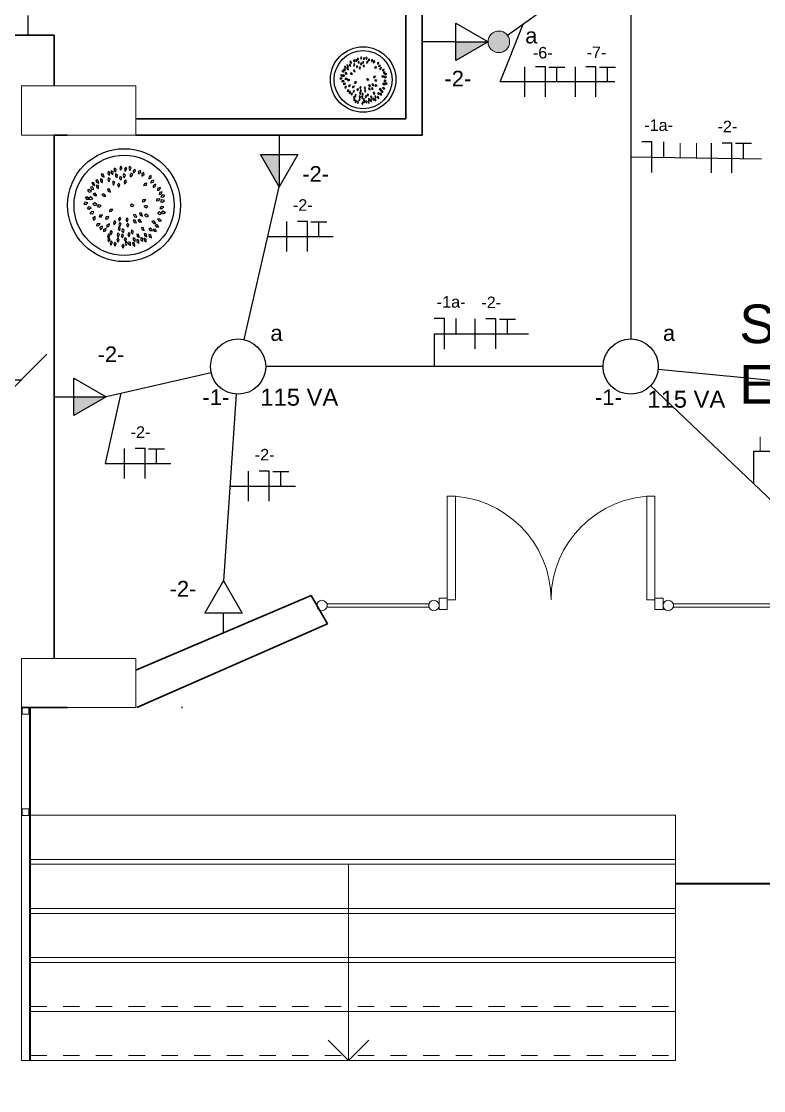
# Model space of a CAD drawing. Header units: metres. Extents: x -182 to 99, y 70 to 117.
# Drawn here: x -85.57 to -81.04, y 77.64 to 84.18 of the extents above; entities that cross this region are included whole.
import ezdxf

# ---------------------------------------------------------------- set-up
doc = ezdxf.new("R2010")
doc.units = ezdxf.units.M
doc.header["$LTSCALE"] = 0.01
doc.linetypes.add('Trazo pequeño', pattern=[0.003, 0.002, -0.001])
for name, color, linetype, lineweight in [('A-ANNO-TEXT', 2, 'Continuous', 9), ('A-DOOR', 1, 'Continuous', 9), ('A-DOOR-FRAM', 1, 'Continuous', 13), ('A-FLOR-HRAL', 1, 'Continuous', 9), ('A-FLOR-STRS', 1, 'Continuous', 9), ('A-GLAZ', 6, 'Continuous', 9), ('A-GLAZ-CWMG', 3, 'Continuous', 9), ('A-WALL', 2, 'Continuous', 9), ('S-COLS', 6, 'Continuous', 9)]:
    doc.layers.add(name, color=color, linetype=linetype, lineweight=lineweight)
for name, color, linetype in [('FIAÇÃO', 10, 'Continuous'), ('Força', 7, 'Continuous'), ('Iluminação', 7, 'Continuous'), ('Vegetacion', 96, 'Continuous')]:
    doc.layers.add(name, color=color, linetype=linetype)
doc.styles.add('Arial', font='arial.ttf', dxfattribs={"height": 0.29506})
doc.styles.add('Arial_1', font='arial.ttf', dxfattribs={"height": 0.368825})
doc.styles.add('Arial_2', font='arial.ttf', dxfattribs={"height": 0.258177})
doc.dimstyles.new('Diagonal', dxfattribs={"dimscale": 0.3048, "dimtxt": 0.258177, "dimasz": 1.025262, "dimexe": 0.984252, "dimexo": 0.615157, "dimgap": 0.04101, "dimtad": 1, "dimrnd": 0.01, "dimzin": 0, "dimdsep": 46, "dimtxsty": 'Arial_2', "dimblk1": 'OBLIQUE', "dimblk2": 'OBLIQUE', "dimsah": 1, "dimcen": 0.09, "dimse1": 1, "dimse2": 1, "dimazin": 0, "dimtfac": 1, "dimtix": 1, "dimtmove": 0, "dimatfit": 3, "dimfxl": 1, "dimtvp": 1, "dimtfill": 1, "dimtolj": 1, "dimtzin": 0, "dimarcsym": 2})

# ---------------------------------------------------------------- blocks, each defined once
blk = doc.blocks.new('Barandilla - Barandilla-304457-Planta Baja')
at = {"layer": 'A-FLOR-HRAL'}
for p, q in [((-4.8756, -16.0532), (-4.87, -16.0532)), ((-4.87, -17.5532), (-4.87, -16.0532)), ((-4.87, -17.5532), (-4.8756, -17.5532))]:
    blk.add_line(p, q, dxfattribs=at)
blk = doc.blocks.new('Tipo de barandal superior - Name-304483-Planta Baja')
at = {"layer": 'A-FLOR-HRAL'}
for p, q in [((-4.9206, -16.0532), (-4.9256, -16.0532)), ((-4.9256, -17.5532), (-4.9256, -16.0532)), ((-4.8756, -16.0532), (-4.8806, -16.0532)), ((-4.8756, -17.5532), (-4.8756, -16.0532)), ((-4.9256, -17.5532), (-4.8756, -17.5532))]:
    blk.add_line(p, q, dxfattribs=at)
blk = doc.blocks.new('Pilar rectangular hormigón - 300 x 700 mm-506285-Planta Baja')
at = {"layer": 'S-COLS'}
for p, q in [((0.15, 0.35), (-0.15, 0.35)), ((-0.15, 0.35), (-0.15, -0.35)), ((0.15, -0.35), (0.15, 0.35)), ((-0.15, -0.35), (0.15, -0.35))]:
    blk.add_line(p, q, dxfattribs=at)
blk = doc.blocks.new('Pilar rectangular hormigón - 300 x 700 mm-553680-Planta Baja')
at = {"layer": 'S-COLS'}
for p, q in [((0.15, 0.35), (-0.15, 0.35)), ((-0.15, 0.35), (-0.15, -0.35)), ((0.15, -0.35), (0.15, 0.35)), ((-0.15, -0.35), (0.15, -0.35))]:
    blk.add_line(p, q, dxfattribs=at)
blk = doc.blocks.new('Panel de sistema - Acristalado 3-555026-Planta Baja')
at = {"layer": 'A-GLAZ'}
for p, q in [((0.3105, 0.01), (-0.3105, 0.01)), ((-0.3105, 0.01), (-0.3105, -0.01)), ((0.3105, -0.01), (0.3105, 0.01)), ((-0.3105, -0.01), (0.3105, -0.01))]:
    blk.add_line(p, q, dxfattribs=at)
blk = doc.blocks.new('Montante circular - Montante circular 1-529568-Planta Baja')
at = {"layer": 'A-GLAZ-CWMG', "lineweight": 13}
for start, end in [(360, 180), (180, 360)]:
    blk.add_arc((-0.03175, 0), 0.03175, start, end, dxfattribs=at)
blk = doc.blocks.new('Double vitrage - Double vitrage 2-533157-Planta Baja')
at = {"layer": 'A-DOOR'}
for p, q in [((-0.5845, 0.6691), (-0.6345, 0.6691)), ((-0.6345, 0.6691), (-0.6345, 0.035)), ((-0.5845, 0.035), (-0.5845, 0.6691)), ((0.5845, 0.035), (0.5845, 0.6691)), ((0.5845, 0.6691), (0.6345, 0.6691)), ((0.6345, 0.6691), (0.6345, 0.035)), ((-0.6345, 0.035), (-0.5845, 0.035)), ((0.6345, 0.035), (0.5845, 0.035))]:
    blk.add_line(p, q, dxfattribs=at)
for centre, start, end in [((-0.6345, 0.035), 360, 90), ((0.6345, 0.035), 90, 180)]:
    blk.add_arc(centre, 0.6345, start, end, dxfattribs=at)
at = {"layer": 'A-DOOR-FRAM'}
for p, q in [((-0.6345, 0.045), (-0.6845, 0.045)), ((-0.6845, 0.045), (-0.6845, -0.025)), ((-0.6345, -0.025), (-0.6345, 0.045)), ((0.6845, 0.045), (0.6345, 0.045)), ((0.6345, 0.045), (0.6345, -0.025)), ((0.6845, -0.025), (0.6845, 0.045)), ((-0.6845, -0.025), (-0.6345, -0.025)), ((0.6345, -0.025), (0.6845, -0.025))]:
    blk.add_line(p, q, dxfattribs=at)
blk = doc.blocks.new('Montante circular - Montante circular 1-531875-Planta Baja')
at = {"layer": 'A-GLAZ-CWMG', "lineweight": 13}
for start, end in [(0, 180), (180, 360)]:
    blk.add_arc((0, 0), 0.0318, start, end, dxfattribs=at)
blk = doc.blocks.new('Barandilla - 40 mm-553671-Planta Baja')
at = {"layer": 'A-FLOR-HRAL'}
for p, q in [((0.02, 0.021), (-0.02, 0.021)), ((-0.02, 0.021), (-0.02, -0.019)), ((0.02, -0.019), (0.02, 0.021)), ((-0.02, -0.019), (0.02, -0.019))]:
    blk.add_line(p, q, dxfattribs=at)
blk = doc.blocks.new('Barandilla - Barandilla-553514-Planta Baja')
at = {"layer": 'A-FLOR-HRAL'}
blk.add_line((-4.87, -16.0532), (-4.87, -15.3939), dxfattribs=at)
at = {"extrusion": (0, 0, -1), "zscale": -1, "rotation": 180}
for p in [(4.9006, -15.4139), (4.9006, -16.0332)]:
    blk.add_blockref('Barandilla - 40 mm-553671-Planta Baja', p, dxfattribs=at)
blk = doc.blocks.new('Tipo de barandal superior - Name-553660-Planta Baja')
at = {"layer": 'A-FLOR-HRAL'}
for p, q in [((-4.9256, -16.0532), (-4.9256, -15.3939)), ((-4.8756, -16.0532), (-4.8756, -15.3939)), ((-4.9256, -16.0532), (-4.9206, -16.0532)), ((-4.8806, -16.0532), (-4.8756, -16.0532))]:
    blk.add_line(p, q, dxfattribs=at)
blk = doc.blocks.new('PL1')
at = {"layer": 'Vegetacion', "linetype": 'ByBlock'}
for points in [[(48.058, 12.3757), (48.0536, 12.3832), (48.0572, 12.3916), (48.0629, 12.3821)], [(48.0782, 12.3751), (48.0733, 12.3822), (48.0763, 12.3909), (48.0826, 12.3817)], [(48.0947, 12.3771), (48.0897, 12.3841), (48.0924, 12.3929), (48.099, 12.3839)], [(48.1041, 12.3863), (48.0995, 12.3936), (48.1026, 12.4022), (48.1087, 12.3928)], [(48.1136, 12.3714), (48.1107, 12.3795), (48.1157, 12.3871), (48.1196, 12.3767)], [(48.1264, 12.3839), (48.1231, 12.3919), (48.1277, 12.3998), (48.1321, 12.3895)], [(48.1509, 12.3761), (48.1505, 12.3847), (48.1576, 12.3905), (48.1581, 12.3794)], [(48.0016, 12.3373), (47.9945, 12.3421), (47.994, 12.3513), (48.0033, 12.3451)], [(48.0197, 12.3301), (48.0126, 12.3349), (48.0121, 12.3441), (48.0214, 12.3379)], [(48.023, 12.3605), (48.0158, 12.3654), (48.0154, 12.3745), (48.0247, 12.3683)], [(48.0386, 12.3584), (48.0315, 12.3633), (48.0311, 12.3724), (48.0403, 12.3662)], [(48.0446, 12.3438), (48.0375, 12.3488), (48.0371, 12.3579), (48.0463, 12.3516)], [(48.047, 12.365), (48.0421, 12.3721), (48.0449, 12.3808), (48.0514, 12.3717)], [(48.066, 12.3357), (48.0589, 12.3406), (48.0584, 12.3497), (48.0677, 12.3435)], [(48.0699, 12.3617), (48.0654, 12.369), (48.0687, 12.3775), (48.0747, 12.3681)], [(48.08, 12.3336), (48.0743, 12.34), (48.0761, 12.349), (48.0836, 12.3407)], [(48.0892, 12.3577), (48.0855, 12.3655), (48.0898, 12.3736), (48.0946, 12.3636)], [(48.1177, 12.3458), (48.1146, 12.3539), (48.1195, 12.3616), (48.1235, 12.3512)], [(48.1385, 12.3648), (48.1386, 12.3734), (48.146, 12.3788), (48.1459, 12.3676)], [(48.1637, 12.3489), (48.1649, 12.3574), (48.1728, 12.3619), (48.1715, 12.3508)], [(48.1652, 12.3667), (48.1662, 12.3753), (48.1741, 12.3799), (48.1729, 12.3688)], [(48.1865, 12.3536), (48.1874, 12.3621), (48.1952, 12.3668), (48.1941, 12.3557)], [(48.1994, 12.3323), (48.2014, 12.3407), (48.2098, 12.3444), (48.2073, 12.3335)], [(48.2136, 12.3383), (48.2165, 12.3465), (48.2253, 12.3492), (48.2216, 12.3387)], [(47.9934, 12.3118), (47.9851, 12.3144), (47.9821, 12.323), (47.9927, 12.3198)], [(47.9925, 12.326), (47.9848, 12.3299), (47.9832, 12.3389), (47.9932, 12.334)], [(47.9991, 12.2981), (47.9912, 12.3016), (47.9891, 12.3105), (47.9993, 12.3061)], [(48.0141, 12.2928), (48.0062, 12.2964), (48.0042, 12.3053), (48.0144, 12.3008)], [(48.031, 12.3145), (48.0239, 12.3193), (48.0234, 12.3285), (48.0327, 12.3223)], [(48.0427, 12.326), (48.0355, 12.3308), (48.035, 12.3399), (48.0443, 12.3338)], [(48.0416, 12.3103), (48.048, 12.3045), (48.0472, 12.2954), (48.0388, 12.3028)], [(48.0532, 12.3107), (48.0472, 12.3169), (48.0487, 12.3259), (48.0565, 12.318)], [(48.0818, 12.3027), (48.0747, 12.3076), (48.0742, 12.3167), (48.0835, 12.3105)], [(48.1061, 12.3059), (48.1049, 12.3144), (48.1114, 12.3209), (48.113, 12.3099)], [(48.1184, 12.2882), (48.1177, 12.2968), (48.1244, 12.3029), (48.1255, 12.2918)], [(48.1216, 12.3146), (48.1217, 12.3232), (48.1291, 12.3286), (48.129, 12.3174)], [(48.1407, 12.2958), (48.1386, 12.3041), (48.1444, 12.3112), (48.1472, 12.3004)], [(48.1525, 12.3126), (48.1547, 12.3209), (48.1631, 12.3245), (48.1605, 12.3136)], [(48.2168, 12.3233), (48.2233, 12.3289), (48.2323, 12.3269), (48.2238, 12.3196)], [(48.232, 12.3029), (48.2382, 12.309), (48.2472, 12.3076), (48.2394, 12.2997)], [(47.9811, 12.2657), (47.9897, 12.2669), (47.9962, 12.2605), (47.9851, 12.2588)], [(47.987, 12.2796), (47.9954, 12.2814), (48.0023, 12.2754), (47.9915, 12.273)], [(48.0074, 12.2727), (48.0159, 12.2739), (48.0224, 12.2674), (48.0114, 12.2658)], [(48.0466, 12.2685), (48.0386, 12.2717), (48.0362, 12.2805), (48.0466, 12.2765)], [(48.0591, 12.2847), (48.0517, 12.2891), (48.0507, 12.2982), (48.0603, 12.2926)], [(48.0697, 12.2678), (48.0617, 12.2711), (48.0594, 12.2799), (48.0697, 12.2758)], [(48.091, 12.2843), (48.0838, 12.2892), (48.0834, 12.2983), (48.0927, 12.2921)], [(48.1271, 12.2513), (48.1311, 12.2589), (48.1402, 12.2604), (48.1351, 12.2505)], [(48.182, 12.292), (48.1774, 12.2847), (48.1683, 12.2839), (48.1741, 12.2934)], [(48.1736, 12.2659), (48.1814, 12.2695), (48.1895, 12.2651), (48.1794, 12.2604)], [(48.2209, 12.2907), (48.2276, 12.2961), (48.2365, 12.2939), (48.2279, 12.2868)], [(48.2428, 12.2766), (48.2508, 12.2797), (48.2586, 12.2749), (48.2483, 12.2708)], [(48.2441, 12.2881), (48.2504, 12.294), (48.2594, 12.2924), (48.2513, 12.2847)], [(48.246, 12.2606), (48.2543, 12.2628), (48.2615, 12.257), (48.2507, 12.2542)], [(47.9775, 12.2467), (47.9851, 12.2507), (47.9934, 12.2467), (47.9835, 12.2415)], [(47.9788, 12.2222), (47.9874, 12.2218), (47.9925, 12.2142), (47.9814, 12.2147)], [(48.0035, 12.224), (48.011, 12.2282), (48.0194, 12.2245), (48.0097, 12.219)], [(48.0203, 12.2441), (48.028, 12.2478), (48.0362, 12.2436), (48.0262, 12.2387)], [(48.0482, 12.2273), (48.0556, 12.2319), (48.0641, 12.2285), (48.0547, 12.2226)], [(48.2279, 12.2151), (48.22, 12.2117), (48.212, 12.2162), (48.2222, 12.2207)], [(48.2382, 12.2427), (48.2468, 12.2438), (48.2532, 12.2373), (48.2421, 12.2357)], [(48.2556, 12.2198), (48.2474, 12.2171), (48.2399, 12.2224), (48.2505, 12.2259)], [(47.9971, 12.1964), (47.9904, 12.191), (47.9815, 12.1931), (47.9901, 12.2003)], [(47.9833, 12.1714), (47.9888, 12.178), (47.998, 12.1775), (47.9909, 12.1689)], [(48.0103, 12.1704), (48.0143, 12.1781), (48.0233, 12.1796), (48.0183, 12.1697)], [(48.0193, 12.187), (48.0254, 12.1931), (48.0345, 12.1919), (48.0267, 12.1839)], [(48.2396, 12.1749), (48.231, 12.1748), (48.2253, 12.1819), (48.2365, 12.1823)], [(48.2567, 12.1999), (48.2481, 12.1989), (48.2418, 12.2055), (48.2529, 12.2069)], [(47.982, 12.1509), (47.988, 12.1571), (47.9971, 12.1559), (47.9894, 12.1479)], [(47.9999, 12.1333), (48.0008, 12.1419), (48.0086, 12.1466), (48.0076, 12.1355)], [(48.0099, 12.1416), (48.0125, 12.1498), (48.0212, 12.1529), (48.0179, 12.1422)], [(48.0324, 12.1377), (48.0334, 12.1462), (48.0414, 12.1508), (48.0401, 12.1397)], [(48.0598, 12.1581), (48.0611, 12.1667), (48.0691, 12.1711), (48.0676, 12.16)], [(48.0886, 12.1519), (48.0863, 12.1602), (48.0918, 12.1675), (48.095, 12.1568)], [(48.1243, 12.1385), (48.1172, 12.1433), (48.1167, 12.1524), (48.126, 12.1463)], [(48.1362, 12.1556), (48.1291, 12.1604), (48.1286, 12.1695), (48.1379, 12.1634)], [(48.1553, 12.1374), (48.1494, 12.1437), (48.151, 12.1527), (48.1587, 12.1446)], [(48.1662, 12.1612), (48.1578, 12.1632), (48.1542, 12.1716), (48.1651, 12.1691)], [(48.174, 12.1367), (48.1669, 12.1416), (48.1664, 12.1507), (48.1757, 12.1446)], [(48.201, 12.1526), (48.1924, 12.1525), (48.1867, 12.1597), (48.1979, 12.16)], [(48.2068, 12.1256), (48.1997, 12.1304), (48.1992, 12.1395), (48.2085, 12.1334)], [(48.2177, 12.1456), (48.2092, 12.1471), (48.205, 12.1553), (48.216, 12.1534)], [(48.2333, 12.1607), (48.2247, 12.1609), (48.2193, 12.1683), (48.2305, 12.1682)], [(48.0215, 12.1147), (48.0235, 12.1231), (48.0318, 12.1269), (48.0294, 12.116)], [(48.0383, 12.1106), (48.0377, 12.1192), (48.0446, 12.1252), (48.0455, 12.1141)], [(48.0523, 12.0991), (48.0503, 12.1075), (48.0562, 12.1145), (48.0588, 12.1037)], [(48.0616, 12.116), (48.0577, 12.1237), (48.0617, 12.1319), (48.0668, 12.122)], [(48.0703, 12.0991), (48.068, 12.1074), (48.0736, 12.1147), (48.0766, 12.104)], [(48.0876, 12.1049), (48.0833, 12.1123), (48.0868, 12.1208), (48.0925, 12.1112)], [(48.0999, 12.0911), (48.0975, 12.0994), (48.103, 12.1067), (48.1062, 12.096)], [(48.1158, 12.1181), (48.1087, 12.123), (48.1082, 12.1321), (48.1175, 12.1259)], [(48.1273, 12.0968), (48.1216, 12.1033), (48.1234, 12.1123), (48.1309, 12.104)], [(48.1392, 12.1015), (48.1337, 12.1081), (48.1357, 12.117), (48.143, 12.1086)], [(48.1466, 12.1201), (48.1415, 12.127), (48.144, 12.1358), (48.1508, 12.1269)], [(48.1541, 12.0991), (48.1487, 12.1058), (48.151, 12.1147), (48.158, 12.106)], [(48.1798, 12.1063), (48.172, 12.1101), (48.1702, 12.119), (48.1803, 12.1143)], [(48.193, 12.1203), (48.1851, 12.1236), (48.1828, 12.1325), (48.1931, 12.1283)]]:
    blk.add_lwpolyline(points, close=True, dxfattribs=at)
blk = doc.blocks.new('_Oblique')
at = {"color": 0, "linetype": 'ByBlock', "lineweight": -2}
blk.add_line((-0.5, -0.5), (0.5, 0.5), dxfattribs=at)
blk = doc.blocks.new('*D276')
at = {"color": 0, "lineweight": -2, "transparency": 16777216}
blk.add_line((-86.6053, 76.3242), (-85.6903, 76.3242), dxfattribs=at)
at = {"layer": 'Defpoints', "color": 0, "transparency": 16777216}
for p in [(-86.6053, 83.3956), (-85.6903, 83.3956), (-85.6903, 76.3242)]:
    blk.add_point(p, dxfattribs=at)
at = {"color": 0, "lineweight": -2, "transparency": 16777216, "xscale": 0.3124999999999999, "yscale": 0.3124999999999999, "zscale": 0.3124999999999999, "rotation": 180}
blk.add_blockref('_Oblique', (-86.6053, 76.3242), dxfattribs=at)
at = {"color": 0, "lineweight": -2, "transparency": 16777216, "xscale": 0.3124999999999999, "yscale": 0.3124999999999999, "zscale": 0.3124999999999999}
blk.add_blockref('_Oblique', (-85.6903, 76.3242), dxfattribs=at)
at = {"color": 0, "transparency": 16777216, "insert": (-86.1478, 76.4686), "char_height": 0.25818, "attachment_point": 5, "style": 'Arial_2', "bg_fill": 3, "box_fill_scale": 1.1, "bg_fill_color": 256, "bg_fill_true_color": 13158600, "bg_fill_transparency": 0}
blk.add_mtext('\\A1;0.92', dxfattribs=at)
blk = doc.blocks.new('*D277')
at = {"color": 0, "lineweight": -2, "transparency": 16777216}
blk.add_line((-85.6903, 76.3242), (-83.702, 76.3242), dxfattribs=at)
at = {"layer": 'Defpoints', "color": 0, "transparency": 16777216}
for p in [(-85.6903, 83.3956), (-83.702, 79.9971), (-83.702, 76.3242)]:
    blk.add_point(p, dxfattribs=at)
at = {"color": 0, "lineweight": -2, "transparency": 16777216, "xscale": 0.3124999999999999, "yscale": 0.3124999999999999, "zscale": 0.3124999999999999, "rotation": 180}
blk.add_blockref('_Oblique', (-85.6903, 76.3242), dxfattribs=at)
at = {"color": 0, "lineweight": -2, "transparency": 16777216, "xscale": 0.3124999999999999, "yscale": 0.3124999999999999, "zscale": 0.3124999999999999}
blk.add_blockref('_Oblique', (-83.702, 76.3242), dxfattribs=at)
at = {"color": 0, "transparency": 16777216, "insert": (-84.6962, 76.4686), "char_height": 0.25818, "attachment_point": 5, "style": 'Arial_2', "bg_fill": 3, "box_fill_scale": 1.1, "bg_fill_color": 256, "bg_fill_true_color": 13158600, "bg_fill_transparency": 0}
blk.add_mtext('\\A1;1.99', dxfattribs=at)
blk = doc.blocks.new('*D283')
at = {"color": 0, "lineweight": -2, "transparency": 16777216}
blk.add_line((-86.7728, 75.3242), (-85.5728, 75.3242), dxfattribs=at)
at = {"layer": 'Defpoints', "color": 0, "transparency": 16777216}
for p in [(-86.7728, 83.5956), (-85.5728, 83.3956), (-85.5728, 75.3242)]:
    blk.add_point(p, dxfattribs=at)
at = {"color": 0, "lineweight": -2, "transparency": 16777216, "xscale": 0.3124999999999999, "yscale": 0.3124999999999999, "zscale": 0.3124999999999999, "rotation": 180}
blk.add_blockref('_Oblique', (-86.7728, 75.3242), dxfattribs=at)
at = {"color": 0, "lineweight": -2, "transparency": 16777216, "xscale": 0.3124999999999999, "yscale": 0.3124999999999999, "zscale": 0.3124999999999999}
blk.add_blockref('_Oblique', (-85.5728, 75.3242), dxfattribs=at)
at = {"color": 0, "transparency": 16777216, "insert": (-86.1728, 75.8863), "char_height": 0.25818, "attachment_point": 5, "style": 'Arial_2', "bg_fill": 3, "box_fill_scale": 1.1, "bg_fill_color": 256, "bg_fill_true_color": 13158600, "bg_fill_transparency": 0}
blk.add_mtext('\\A1;1.20', dxfattribs=at)
blk = doc.blocks.new('*D284')
at = {"color": 0, "lineweight": -2, "transparency": 16777216}
for p, q in [((-85.5728, 75.3242), (-85.8853, 75.3242)), ((-85.5728, 75.3242), (-85.3728, 75.3242)), ((-85.3728, 75.3242), (-85.0603, 75.3242))]:
    blk.add_line(p, q, dxfattribs=at)
at = {"layer": 'Defpoints', "color": 0, "transparency": 16777216}
for p in [(-85.3728, 83.5956), (-85.5728, 83.3956)]:
    blk.add_point(p, dxfattribs=at)
at = {"color": 0, "lineweight": -2, "transparency": 16777216, "xscale": 0.3124999999999999, "yscale": 0.3124999999999999, "zscale": 0.3124999999999999}
blk.add_blockref('_Oblique', (-85.5728, 75.3242), dxfattribs=at)
at = {"color": 0, "lineweight": -2, "transparency": 16777216, "xscale": 0.3124999999999999, "yscale": 0.3124999999999999, "zscale": 0.3124999999999999, "rotation": 180}
blk.add_blockref('_Oblique', (-85.3728, 75.3242), dxfattribs=at)
at = {"color": 0, "transparency": 16777216, "insert": (-85.4728, 75.4686), "char_height": 0.25818, "attachment_point": 5, "style": 'Arial_2', "bg_fill": 3, "box_fill_scale": 1.1, "bg_fill_color": 256, "bg_fill_true_color": 13158600, "bg_fill_transparency": 0}
blk.add_mtext('\\A1;0.20', dxfattribs=at)
at = {"layer": 'Defpoints', "color": 0, "transparency": 16777216}
blk.add_point((-85.3728, 75.3242), dxfattribs=at)
blk = doc.blocks.new('*D285')
at = {"color": 0, "lineweight": -2, "transparency": 16777216}
blk.add_line((-85.3728, 75.3242), (-78.5981, 75.3242), dxfattribs=at)
at = {"layer": 'Defpoints', "color": 0, "transparency": 16777216}
for p in [(-85.3728, 83.5956), (-78.5981, 76.3242), (-78.5981, 75.3242)]:
    blk.add_point(p, dxfattribs=at)
at = {"color": 0, "lineweight": -2, "transparency": 16777216, "xscale": 0.3124999999999999, "yscale": 0.3124999999999999, "zscale": 0.3124999999999999, "rotation": 180}
blk.add_blockref('_Oblique', (-85.3728, 75.3242), dxfattribs=at)
at = {"color": 0, "lineweight": -2, "transparency": 16777216, "xscale": 0.3124999999999999, "yscale": 0.3124999999999999, "zscale": 0.3124999999999999}
blk.add_blockref('_Oblique', (-78.5981, 75.3242), dxfattribs=at)
at = {"color": 0, "transparency": 16777216, "insert": (-81.9855, 75.4686), "char_height": 0.25818, "attachment_point": 5, "style": 'Arial_2', "bg_fill": 3, "box_fill_scale": 1.1, "bg_fill_color": 256, "bg_fill_true_color": 13158600, "bg_fill_transparency": 0}
blk.add_mtext('\\A1;6.77', dxfattribs=at)
blk = doc.blocks.new('*D287')
at = {"layer": 'A-FLOR-STRS', "color": 0, "lineweight": -2, "transparency": 16777216}
blk.add_line((-81.5728, 74.3242), (-78.5981, 74.3242), dxfattribs=at)
at = {"layer": 'Defpoints', "color": 0, "transparency": 16777216}
for p in [(-78.5981, 79.4855), (-81.5728, 78.4055), (-78.5981, 74.3242)]:
    blk.add_point(p, dxfattribs=at)
at = {"layer": 'A-FLOR-STRS', "color": 0, "lineweight": -2, "transparency": 16777216, "xscale": 0.3124999999999999, "yscale": 0.3124999999999999, "zscale": 0.3124999999999999, "rotation": 180}
blk.add_blockref('_Oblique', (-81.5728, 74.3242), dxfattribs=at)
at = {"layer": 'A-FLOR-STRS', "color": 0, "lineweight": -2, "transparency": 16777216, "xscale": 0.3124999999999999, "yscale": 0.3124999999999999, "zscale": 0.3124999999999999}
blk.add_blockref('_Oblique', (-78.5981, 74.3242), dxfattribs=at)
at = {"layer": 'A-FLOR-STRS', "color": 0, "transparency": 16777216, "insert": (-80.0855, 74.4686), "char_height": 0.25818, "attachment_point": 5, "style": 'Arial_2', "bg_fill": 3, "box_fill_scale": 1.1, "bg_fill_color": 256, "bg_fill_true_color": 13158600, "bg_fill_transparency": 0}
blk.add_mtext('\\A1;2.97', dxfattribs=at)
blk = doc.blocks.new('*D289')
at = {"color": 0, "lineweight": -2, "transparency": 16777216}
blk.add_line((-88.9228, 81.9884), (-85.5728, 81.9884), dxfattribs=at)
at = {"layer": 'Defpoints', "color": 0, "transparency": 16777216}
for p in [(-88.9228, 83.4856), (-85.5728, 83.4856), (-85.5728, 81.9884)]:
    blk.add_point(p, dxfattribs=at)
at = {"color": 0, "lineweight": -2, "transparency": 16777216, "xscale": 0.3124999999999999, "yscale": 0.3124999999999999, "zscale": 0.3124999999999999, "rotation": 180}
blk.add_blockref('_Oblique', (-88.9228, 81.9884), dxfattribs=at)
at = {"color": 0, "lineweight": -2, "transparency": 16777216, "xscale": 0.3124999999999999, "yscale": 0.3124999999999999, "zscale": 0.3124999999999999}
blk.add_blockref('_Oblique', (-85.5728, 81.9884), dxfattribs=at)
at = {"color": 0, "transparency": 16777216, "insert": (-87.2478, 82.1328), "char_height": 0.25818, "attachment_point": 5, "style": 'Arial_2', "bg_fill": 3, "box_fill_scale": 1.1, "bg_fill_color": 256, "bg_fill_true_color": 13158600, "bg_fill_transparency": 0}
blk.add_mtext('\\A1;3.35', dxfattribs=at)
blk = doc.blocks.new('RN')
at = {"layer": 'FIAÇÃO', "color": 18, "true_color": 0x000000}
blk.add_line((2653.24, 1365.51), (2653.24, 1375.92), dxfattribs=at)
at = {"layer": 'FIAÇÃO', "color": 5}
blk.add_lwpolyline([(2645.19, 1355.09), (2645.19, 1375.92), (2638.25, 1375.92)], dxfattribs=at)
blk = doc.blocks.new('F-N-T')
at = {"layer": 'FIAÇÃO', "color": 1}
blk.add_line((2561.97, 1284.08), (2561.97, 1304.9), dxfattribs=at)
at = {"layer": 'FIAÇÃO', "color": 3}
blk.add_line((2584.31, 1294.33), (2584.31, 1304.75), dxfattribs=at)
at = {"layer": 'FIAÇÃO', "color": 5}
blk.add_lwpolyline([(2576.26, 1284.08), (2576.26, 1304.9), (2569.32, 1304.9)], dxfattribs=at)
at = {"layer": 'FIAÇÃO', "color": 3}
blk.add_lwpolyline([(2578.75, 1304.75), (2584.31, 1304.75), (2589.86, 1304.75)], dxfattribs=at)

msp = doc.modelspace()

# ---------------------------------------------------------------- hatches: boundary and pattern name
at = {"layer": 'Iluminação'}
msp.add_hatch(color=256, dxfattribs=at).paths.add_polyline_path([(-82.7194, 84.0554), (-82.9172, 84.0554), (-82.9172, 83.9412)])

# ---------------------------------------------------------------- linework, layer by layer
at = {"layer": 'A-ANNO-TEXT', "color": 1}
for p, q in [((-83.5728, 78.7261), (-83.5728, 79.0261)), ((-83.5728, 78.4261), (-83.5728, 78.7261)), ((-83.5728, 78.1261), (-83.5728, 78.4261)), ((-83.5728, 77.8261), (-83.5728, 78.1261)), ((-83.5728, 77.8261), (-83.6978, 77.9511)), ((-83.5728, 77.8261), (-83.4478, 77.9511))]:
    msp.add_line(p, q, dxfattribs=at)
at = {"layer": 'A-FLOR-STRS', "color": 1}
for p, q in [((-85.5168, 79.3261), (-81.5728, 79.3261)), ((-85.5168, 79.3261), (-81.5728, 79.3261)), ((-81.5728, 79.3261), (-81.5728, 78.9101)), ((-85.5168, 79.0561), (-81.5728, 79.0561)), ((-85.5168, 79.0261), (-81.5728, 79.0261)), ((-81.5728, 78.9101), (-80.1035, 78.9101)), ((-81.5728, 78.7261), (-81.5728, 78.9101)), ((-77.7449, 78.9055), (-81.5728, 78.9055)), ((-85.5168, 78.7561), (-81.5728, 78.7561)), ((-85.5168, 78.7261), (-81.5728, 78.7261)), ((-81.5728, 78.4261), (-81.5728, 78.7261)), ((-85.5168, 78.4561), (-81.5728, 78.4561)), ((-85.5168, 78.4261), (-81.5728, 78.4261)), ((-81.5728, 78.1261), (-81.5728, 78.4261)), ((-85.5168, 78.1261), (-81.5728, 78.1261)), ((-81.5728, 77.8261), (-81.5728, 78.1261)), ((-85.5168, 77.8261), (-81.5728, 77.8261))]:
    msp.add_line(p, q, dxfattribs=at)
at = {"layer": 'A-FLOR-STRS', "color": 1, "linetype": 'Trazo pequeño'}
for p, q in [((-85.5168, 78.1561), (-81.5728, 78.1561)), ((-85.5168, 77.8561), (-81.5728, 77.8561))]:
    msp.add_line(p, q, dxfattribs=at)
at = {"layer": 'A-WALL', "color": 7, "lineweight": 35}
for p, q in [((-83.2228, 86.9856), (-83.2228, 83.5856)), ((-83.1228, 83.4856), (-83.1228, 85.6176)), ((-85.3728, 84.0956), (-85.6903, 84.0956)), ((-85.3728, 83.7856), (-85.3728, 84.0956)), ((-83.2228, 83.5856), (-84.8724, 83.5856)), ((-85.3728, 80.2855), (-85.3728, 83.4856)), ((-85.3728, 83.4856), (-85.2928, 83.4856)), ((-84.8724, 83.4856), (-83.1228, 83.4856)), ((-83.802, 80.6703), (-84.8724, 80.2137)), ((-83.702, 80.4971), (-83.802, 80.6703)), ((-84.8677, 79.9855), (-83.702, 80.4971)), ((-85.5728, 79.9855), (-85.2928, 79.9855)), ((-84.5928, 79.9855), (-84.5881, 79.9855))]:
    msp.add_line(p, q, dxfattribs=at)
at = {"layer": 'Força', "color": 0, "ltscale": 0.5}
for p, q in [((-82.6456, 83.8103), (-82.5049, 84.1625)), ((-81.9456, 83.8103), (-82.6456, 83.8103))]:
    msp.add_line(p, q, dxfattribs=at)
at = {"layer": 'Iluminação', "color": 0, "ltscale": 0.5}
msp.add_line((-81.9848, 84.537), (-82.6002, 84.0938), dxfattribs=at)
at = {"layer": 'Iluminação'}
for p, q in [((-85.5316, 84.0956), (-85.5316, 84.2155)), ((-82.9172, 84.0554), (-83.1228, 84.0554)), ((-82.9172, 84.0554), (-82.7194, 84.0554))]:
    msp.add_line(p, q, dxfattribs=at)
msp.add_lwpolyline([(-82.9172, 84.1695), (-82.7194, 84.0554), (-82.9172, 83.9412)], close=True, dxfattribs=at)
at = {"layer": 'Iluminação', "lineweight": 20}
msp.add_circle((-82.6536, 84.0554), 0.0658, dxfattribs=at)
at = {"layer": 'Vegetacion'}
for centre, radius in [((-83.4835, 83.825), 0.2002), ((-83.4835, 83.8242), 0.1776), ((-84.9445, 83.0567), 0.3453), ((-84.9445, 83.0554), 0.3062)]:
    msp.add_circle(centre, radius, dxfattribs=at)

# ---------------------------------------------------------------- block references
at = {"layer": 'A-DOOR'}
msp.add_blockref('Double vitrage - Double vitrage 2-533157-Planta Baja', (-82.3344, 80.6087), dxfattribs=at)
at = {"layer": 'A-FLOR-HRAL'}
for name in ['Tipo de barandal superior - Name-553660-Planta Baja', 'Barandilla - Barandilla-553514-Planta Baja', 'Tipo de barandal superior - Name-304483-Planta Baja', 'Barandilla - Barandilla-304457-Planta Baja']:
    msp.add_blockref(name, (-80.6468, 95.3793), dxfattribs=at)
at = {"layer": 'A-GLAZ'}
for p in [(-83.3929, 80.6087), (-81.2759, 80.6087)]:
    msp.add_blockref('Panel de sistema - Acristalado 3-555026-Planta Baja', p, dxfattribs=at)
at = {"layer": 'A-GLAZ-CWMG', "rotation": 180}
msp.add_blockref('Montante circular - Montante circular 1-529568-Planta Baja', (-83.7669, 80.6087), dxfattribs=at)
at = {"layer": 'A-GLAZ-CWMG', "extrusion": (0, 0, -1), "rotation": 180}
for p in [(83.0506, 80.6087), (81.6181, 80.6087)]:
    msp.add_blockref('Montante circular - Montante circular 1-531875-Planta Baja', p, dxfattribs=at)
at = {"layer": 'FIAÇÃO', "lineweight": 20, "xscale": 0.008784106945095342, "yscale": 0.008784106945095342, "zscale": 0.008784106945095342}
for p in [(-104.9993, 72.4393), (-104.9993, 72.4393), (-104.6902, 72.4393), (-104.6902, 72.4393)]:
    msp.add_blockref('F-N-T', p, dxfattribs=at)
at = {"layer": 'S-COLS'}
for name, p, rotation in [('Pilar rectangular hormigón - 300 x 700 mm-506285-Planta Baja', (-85.2224, 83.6356), 269.9999999999996), ('Pilar rectangular hormigón - 300 x 700 mm-553680-Planta Baja', (-85.2224, 80.1355), 89.99999999999955)]:
    msp.add_blockref(name, p, dxfattribs=dict(at, rotation=rotation))
at = {"layer": 'Vegetacion', "rotation": 213.0313903240081}
for p, xscale, yscale, zscale in [((-127.096, 69.0132), -0.9278460528028942, 0.9278460528026552, 0.927846052802798), ((-160.1528, 57.5143), -1.600039540649306, 1.600039540648894, 1.60003954064914)]:
    msp.add_blockref('PL1', p, dxfattribs=dict(at, xscale=xscale, yscale=yscale, zscale=zscale))

# ---------------------------------------------------------------- texts
at = {"layer": 'A-ANNO-TEXT', "color": 7, "insert": (-81.1835, 82.449), "char_height": 0.23605, "width": 1.65888, "attachment_point": 1, "line_spacing_factor": 0.938532, "style": 'Arial_1', "bg_fill": 3, "box_fill_scale": 1.25, "bg_fill_color": 7, "bg_fill_transparency": 0}
msp.add_mtext('SALA DE\\PESPERA', dxfattribs=at)
at = {"layer": 'FIAÇÃO', "lineweight": 20, "style": 'Arial'}
for s, p in [('-6-', (-82.4457, 83.9536)), ('-7-', (-82.1173, 83.9558))]:
    msp.add_text(s, height=0.07075, dxfattribs=at).set_placement(p)
at = {"layer": 'Iluminação', "lineweight": 20, "style": 'Arial'}
for s, height, p in [('a', 0.0959, (-82.4926, 84.0456)), ('-2-', 0.09589, (-82.9863, 83.7827))]:
    msp.add_text(s, height=height, dxfattribs=at).set_placement(p)

# ---------------------------------------------------------------- next in the draw order: dimensions: what is measured, and where the dimension line sits
at = {"color": 1}
dim = msp.add_linear_dim(base=(-85.690329986, 76.3242327269), p1=(-86.605329986, 83.3956036684), p2=(-85.690329986, 83.3956036684), dimstyle='Diagonal', override={"dimpost": '<>', "dimtmove": 1}, dxfattribs=at)
dim.commit()
dim.dimension.update_dxf_attribs({"geometry": '*D276', "text_midpoint": (-86.147829986, 76.468551131)})

# ---------------------------------------------------------------- next in the draw order: dimensions: what is measured, and where the dimension line sits
dim = msp.add_linear_dim(base=(-83.702, 76.3242), p1=(-85.6903, 83.3956), p2=(-83.702, 79.9971), dimstyle='Diagonal', override={"dimpost": '<>', "dimtmove": 1}, dxfattribs=at)
dim.commit()
dim.dimension.update_dxf_attribs({"geometry": '*D277', "text_midpoint": (-84.6962, 76.4686)})

# ---------------------------------------------------------------- next in the draw order: dimensions: what is measured, and where the dimension line sits
dim = msp.add_linear_dim(base=(-85.5728, 75.3242), p1=(-86.7728, 83.5956), p2=(-85.5728, 83.3956), dimstyle='Diagonal', override={"dimpost": '<>', "dimtmove": 1}, dxfattribs=at)
dim.commit()
dim.dimension.update_dxf_attribs({"geometry": '*D283', "text_midpoint": (-86.1728, 75.742), "dimtype": 160})

# ---------------------------------------------------------------- next in the draw order: dimensions: what is measured, and where the dimension line sits
dim = msp.add_linear_dim(base=(-85.3728, 75.3242), p1=(-85.5728, 83.3956), p2=(-85.3728, 83.5956), dimstyle='Diagonal', override={"dimpost": '<>', "dimtmove": 1}, dxfattribs=at)
dim.commit()
dim.dimension.update_dxf_attribs({"geometry": '*D284', "text_midpoint": (-85.4728, 75.4686)})

# ---------------------------------------------------------------- next in the draw order: dimensions: what is measured, and where the dimension line sits
dim = msp.add_linear_dim(base=(-78.5981, 75.3242), p1=(-85.3728, 83.5956), p2=(-78.5981, 76.3242), dimstyle='Diagonal', override={"dimpost": '<>', "dimtmove": 1}, dxfattribs=at)
dim.commit()
dim.dimension.update_dxf_attribs({"geometry": '*D285', "text_midpoint": (-81.9855, 75.4686)})

# ---------------------------------------------------------------- next in the draw order: hatches: boundary and pattern name
at = {"layer": 'Iluminação'}
h = msp.add_hatch(color=256, dxfattribs=at)
h.paths.add_polyline_path([(-80.7251, 80.9357, 1), (-80.5935, 80.9357, 1)])
h.paths.add_polyline_path([(-82.5878, 84.0554, 1), (-82.7194, 84.0554, 1)])
for points in [[(-83.9976, 83.168), (-83.9976, 83.3657), (-84.1118, 83.3657)], [(-85.0552, 81.8855), (-85.253, 81.8855), (-85.253, 81.7713)]]:
    msp.add_hatch(color=256, dxfattribs=at).paths.add_polyline_path(points)

# ---------------------------------------------------------------- next in the draw order: linework, layer by layer
at = {"layer": 'FIAÇÃO', "color": 18, "lineweight": 20, "true_color": 0x000000}
for p, q in [((-81.5452, 83.348), (-81.5452, 83.4365)), ((-81.4452, 83.3464), (-81.4452, 83.4348)), ((-81.0567, 81.552), (-81.0567, 81.6404))]:
    msp.add_line(p, q, dxfattribs=at)
at = {"layer": 'Força', "color": 0, "ltscale": 0.5}
for p, q in [((-84.2103, 82.2342), (-83.9976, 83.168)), ((-84.0666, 82.8651), (-83.6666, 82.8651)), ((-82.7978, 82.2696), (-82.4733, 82.2696)), ((-84.4124, 82.0321), (-85.0552, 81.8855)), ((-84.9648, 81.9061), (-85.0598, 81.4764)), ((-84.2593, 81.9013), (-84.3372, 80.7596)), ((-85.0598, 81.4764), (-84.6598, 81.4764)), ((-84.2977, 81.3381), (-83.8977, 81.3381))]:
    msp.add_line(p, q, dxfattribs=at)
at = {"layer": 'Iluminação', "color": 0, "ltscale": 0.5}
for p, q in [((-81.8478, 84.4668), (-81.8478, 82.2384)), ((-81.8478, 83.3526), (-81.0479, 83.3403)), ((-83.0478, 82.0696), (-83.0478, 82.2696)), ((-83.0478, 82.2696), (-82.7978, 82.2696)), ((-82.0166, 82.0696), (-84.0791, 82.0696)), ((-81.6799, 82.0534), (-79.7433, 81.8659)), ((-80.7069, 80.9811), (-81.7257, 81.9531)), ((-81.0956, 81.352), (-81.0956, 81.552)), ((-81.0956, 81.552), (-80.5956, 81.552))]:
    msp.add_line(p, q, dxfattribs=at)
at = {"layer": 'Iluminação'}
for p, q in [((-83.9976, 83.4856), (-83.9976, 83.3657)), ((-83.9976, 83.3657), (-83.9976, 83.168)), ((-85.3728, 81.8855), (-85.253, 81.8855)), ((-85.253, 81.8855), (-85.0552, 81.8855)), ((-84.3372, 80.442), (-84.3372, 80.5618))]:
    msp.add_line(p, q, dxfattribs=at)
for points in [[(-83.8834, 83.3657), (-83.9976, 83.168), (-84.1118, 83.3657)], [(-85.253, 81.9997), (-85.0552, 81.8855), (-85.253, 81.7713)], [(-84.4514, 80.5618), (-84.3372, 80.7596), (-84.223, 80.5618)]]:
    msp.add_lwpolyline(points, close=True, dxfattribs=at)
for centre in [(-84.2478, 82.0696), (-81.8478, 82.0696)]:
    msp.add_circle(centre, 0.1688, dxfattribs=at)

# ---------------------------------------------------------------- next in the draw order: block references
at = {"layer": 'FIAÇÃO', "lineweight": 20, "xscale": 0.008784106945095342, "yscale": 0.008784106945095342, "zscale": 0.008784106945095342}
for p in [(-103.8585, 71.9741), (-106.4546, 71.4942), (-105.3025, 70.8987), (-107.4467, 70.1055), (-106.6878, 69.9672)]:
    msp.add_blockref('F-N-T', p, dxfattribs=at)
at = {"layer": 'Iluminação', "xscale": 0.009000000000000001, "yscale": 0.009000000000000001, "zscale": 0.009000000000000001}
for p in [(-105.5243, 71.0611), (-106.7929, 69.9801)]:
    msp.add_blockref('RN', p, dxfattribs=at)

# ---------------------------------------------------------------- next in the draw order: texts
at = {"layer": 'FIAÇÃO', "lineweight": 20, "style": 'Arial'}
for s, p in [('-1a-', (-81.7647, 83.5107)), ('-2-', (-81.3167, 83.5023)), ('-2-', (-83.9127, 83.0224)), ('-1a-', (-83.0333, 82.4297)), ('-2-', (-82.7606, 82.4269)), ('-2-', (-84.9048, 81.6337)), ('-2-', (-84.146, 81.4954))]:
    msp.add_text(s, height=0.07075, dxfattribs=at).set_placement(p)
at = {"layer": 'Iluminação', "lineweight": 20, "style": 'Arial'}
for s, height, p in [('-2-', 0.09589, (-83.8556, 83.1997)), ('a', 0.0959, (-84.0504, 82.227)), ('a', 0.0959, (-81.6504, 82.227)), ('-2-', 0.09589, (-85.1069, 82.0967)), ('-1-', 0.09589, (-84.4655, 81.8342)), ('-1-', 0.09589, (-82.0655, 81.8342)), ('-2-', 0.09589, (-84.6665, 80.6633))]:
    msp.add_text(s, height=height, dxfattribs=at).set_placement(p)
at = {"layer": 'Iluminação', "lineweight": 20, "char_height": 0.104025, "width": 0.595396, "attachment_point": 8, "style": 'Arial'}
for insert in [(-83.8736, 81.8289), (-81.5076, 81.8167)]:
    msp.add_mtext('{\\H0.0275x;\\P\\P}115 VA', dxfattribs=dict(at, insert=insert))

# ---------------------------------------------------------------- next in the draw order: dimensions: what is measured, and where the dimension line sits
at = {"color": 1}
dim = msp.add_linear_dim(base=(-85.5728, 81.9884), p1=(-88.9228, 83.4856), p2=(-85.5728, 83.4856), dimstyle='Diagonal', override={"dimpost": '<>'}, dxfattribs=at)
dim.commit()
dim.dimension.update_dxf_attribs({"geometry": '*D289', "text_midpoint": (-87.2478, 82.1328)})
at = {"layer": 'A-FLOR-STRS', "color": 1}
dim = msp.add_linear_dim(base=(-78.5981, 74.3242), p1=(-81.5728, 78.4055), p2=(-78.5981, 79.4855), dimstyle='Diagonal', override={"dimpost": '<>'}, dxfattribs=at)
dim.commit()
dim.dimension.update_dxf_attribs({"geometry": '*D287', "text_midpoint": (-80.0855, 74.4686)})

doc.saveas('drawing.dxf')
